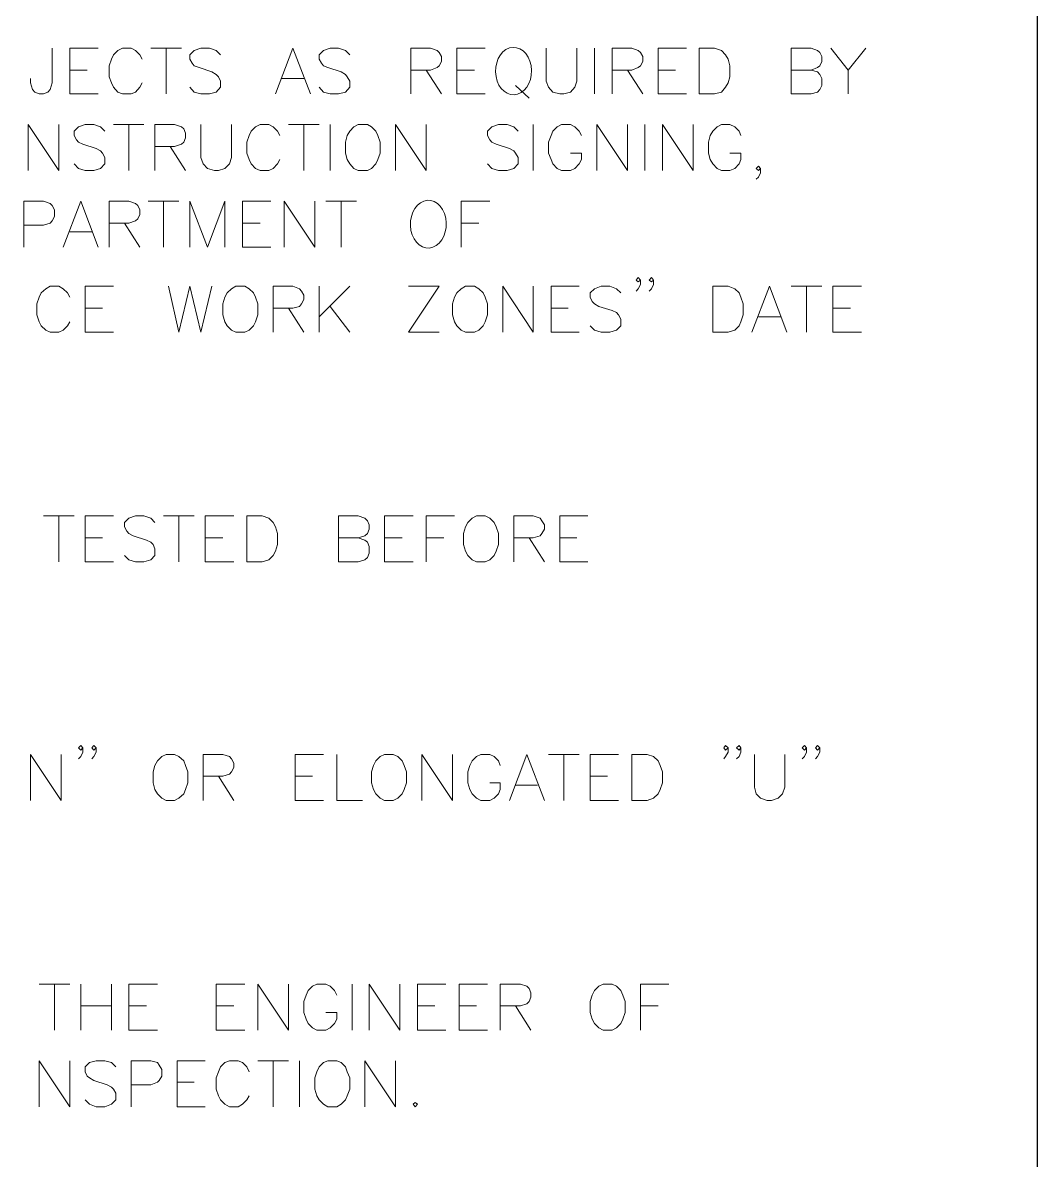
# Model space of a CAD drawing. Header units: millimetres. Extents: x -419 to 20046, y -14642 to 2638.
# Drawn here: x 3715.66 to 3717.427, y 919.728 to 921.709 of the extents above; entities that cross this region are included whole.
import ezdxf

# ---------------------------------------------------------------- set-up
doc = ezdxf.new("R2010")
doc.units = ezdxf.units.MM
doc.layers.add('PDF10_----TX03', color=7, linetype='Continuous')

msp = doc.modelspace()

# ---------------------------------------------------------------- linework, layer by layer
at = {"color": 1}
for points in [[(3682.9432, 934.9117), (3717.4272, 934.9117), (3717.4272, 911.9107), (3682.9432, 911.9107)], [(3717.4272, 913.7269), (3709.8049, 913.7269), (3709.8049, 927.2815), (3717.4272, 927.2815)]]:
    msp.add_lwpolyline(points, close=True, dxfattribs=at)
at = {"layer": 'PDF10_----TX03', "lineweight": 20}
for points in [[(3715.7108, 921.6652), (3715.7108, 921.6044), (3715.7075, 921.5927), (3715.7033, 921.5886), (3715.6958, 921.5852), (3715.6883, 921.5852), (3715.6808, 921.5886), (3715.6767, 921.5927), (3715.6733, 921.6044), (3715.6733, 921.6119)], [(3715.7908, 921.5852), (3715.7417, 921.5852), (3715.7417, 921.6652), (3715.7908, 921.6652)], [(3715.8675, 921.6461), (3715.8633, 921.6536), (3715.8558, 921.6611), (3715.8483, 921.6652), (3715.8333, 921.6652), (3715.825, 921.6611), (3715.8175, 921.6536), (3715.8142, 921.6461), (3715.81, 921.6344), (3715.81, 921.6152), (3715.8142, 921.6044), (3715.8175, 921.5969), (3715.825, 921.5886), (3715.8333, 921.5852), (3715.8483, 921.5852), (3715.8558, 921.5886), (3715.8633, 921.5969), (3715.8675, 921.6044)], [(3715.8825, 921.6652), (3715.9359, 921.6652)], [(3715.9092, 921.6652), (3715.9092, 921.5852)], [(3716.0042, 921.6536), (3715.9967, 921.6611), (3715.985, 921.6652), (3715.97, 921.6652), (3715.9584, 921.6611), (3715.9509, 921.6536), (3715.9509, 921.6461), (3715.955, 921.6386), (3715.9584, 921.6344), (3715.9667, 921.6311), (3715.9892, 921.6236), (3715.9967, 921.6194), (3716.0009, 921.6152), (3716.0042, 921.6077), (3716.0042, 921.5969), (3715.9967, 921.5886), (3715.985, 921.5852), (3715.97, 921.5852), (3715.9584, 921.5886), (3715.9509, 921.5969)], [(3716.1, 921.5852), (3716.13, 921.6652), (3716.1609, 921.5852)], [(3716.2292, 921.6536), (3716.2217, 921.6611), (3716.21, 921.6652), (3716.195, 921.6652), (3716.1834, 921.6611), (3716.1759, 921.6536), (3716.1759, 921.6461), (3716.18, 921.6386), (3716.1834, 921.6344), (3716.1909, 921.6311), (3716.2142, 921.6236), (3716.2217, 921.6194), (3716.225, 921.6152), (3716.2292, 921.6077), (3716.2292, 921.5969), (3716.2217, 921.5886), (3716.21, 921.5852), (3716.195, 921.5852), (3716.1834, 921.5886), (3716.1759, 921.5969)], [(3716.3359, 921.5852), (3716.3359, 921.6652), (3716.3701, 921.6652), (3716.3817, 921.6611), (3716.3851, 921.6577), (3716.3892, 921.6502), (3716.3892, 921.6419), (3716.3851, 921.6344), (3716.3817, 921.6311), (3716.3701, 921.6269), (3716.3359, 921.6269)], [(3716.4651, 921.5852), (3716.4159, 921.5852), (3716.4159, 921.6652), (3716.4651, 921.6652)], [(3716.5717, 921.6652), (3716.5717, 921.6077), (3716.5759, 921.5969), (3716.5834, 921.5886), (3716.5951, 921.5852), (3716.6026, 921.5852), (3716.6142, 921.5886), (3716.6217, 921.5969), (3716.6251, 921.6077), (3716.6251, 921.6652)], [(3716.6559, 921.6652), (3716.6559, 921.5852)], [(3716.6867, 921.5852), (3716.6867, 921.6652), (3716.7209, 921.6652), (3716.7317, 921.6611), (3716.7359, 921.6577), (3716.7401, 921.6502), (3716.7401, 921.6419), (3716.7359, 921.6344), (3716.7317, 921.6311), (3716.7209, 921.6269), (3716.6867, 921.6269)], [(3716.8159, 921.5852), (3716.7668, 921.5852), (3716.7668, 921.6652), (3716.8159, 921.6652)], [(3717.0334, 921.6269), (3717.0443, 921.6236), (3717.0484, 921.6194), (3717.0518, 921.6119), (3717.0518, 921.6002), (3717.0484, 921.5927), (3717.0443, 921.5886), (3717.0334, 921.5852), (3716.9984, 921.5852), (3716.9984, 921.6652), (3717.0334, 921.6652), (3717.0443, 921.6611), (3717.0484, 921.6577), (3717.0518, 921.6502), (3717.0518, 921.6419), (3717.0484, 921.6344), (3717.0443, 921.6311), (3717.0334, 921.6269), (3716.9984, 921.6269)], [(3717.0676, 921.6652), (3717.0976, 921.6269), (3717.0976, 921.5852)], [(3717.1284, 921.6652), (3717.0976, 921.6269)], [(3715.7417, 921.6269), (3715.7717, 921.6269)], [(3716.3626, 921.6269), (3716.3892, 921.5852)], [(3716.4159, 921.6269), (3716.4467, 921.6269)], [(3716.7134, 921.6269), (3716.7401, 921.5852)], [(3716.7668, 921.6269), (3716.7968, 921.6269)], [(3716.1109, 921.6119), (3716.1492, 921.6119)], [(3716.5184, 921.6002), (3716.5417, 921.5777)], [(3715.6692, 921.4519), (3715.6692, 921.5319), (3715.7225, 921.4519), (3715.7225, 921.5319)], [(3715.8025, 921.5202), (3715.795, 921.5277), (3715.7833, 921.5319), (3715.7683, 921.5319), (3715.7567, 921.5277), (3715.7492, 921.5202), (3715.7492, 921.5127), (3715.7533, 921.5052), (3715.7567, 921.501), (3715.7642, 921.4977), (3715.7875, 921.4902), (3715.795, 921.486), (3715.7983, 921.4819), (3715.8025, 921.4744), (3715.8025, 921.4635), (3715.795, 921.4552), (3715.7833, 921.4519), (3715.7683, 921.4519), (3715.7567, 921.4552), (3715.7492, 921.4635)], [(3715.8175, 921.5319), (3715.8708, 921.5319)], [(3715.8442, 921.5319), (3715.8442, 921.4519)], [(3715.89, 921.4519), (3715.89, 921.5319), (3715.9242, 921.5319), (3715.9359, 921.5277), (3715.94, 921.5244), (3715.9434, 921.5169), (3715.9434, 921.5085), (3715.94, 921.501), (3715.9359, 921.4977), (3715.9242, 921.4935), (3715.89, 921.4935)], [(3715.97, 921.5319), (3715.97, 921.4744), (3715.9742, 921.4635), (3715.9817, 921.4552), (3715.9934, 921.4519), (3716.0009, 921.4519), (3716.0117, 921.4552), (3716.02, 921.4635), (3716.0234, 921.4744), (3716.0234, 921.5319)], [(3716.1075, 921.5127), (3716.1034, 921.5202), (3716.0959, 921.5277), (3716.0884, 921.5319), (3716.0734, 921.5319), (3716.065, 921.5277), (3716.0575, 921.5202), (3716.0542, 921.5127), (3716.05, 921.501), (3716.05, 921.4819), (3716.0542, 921.471), (3716.0575, 921.4635), (3716.065, 921.4552), (3716.0734, 921.4519), (3716.0884, 921.4519), (3716.0959, 921.4552), (3716.1034, 921.4635), (3716.1075, 921.471)], [(3716.1225, 921.5319), (3716.1759, 921.5319)], [(3716.1492, 921.5319), (3716.1492, 921.4519)], [(3716.195, 921.5319), (3716.195, 921.4519)], [(3716.3092, 921.4519), (3716.3092, 921.5319), (3716.3626, 921.4519), (3716.3626, 921.5319)], [(3716.5226, 921.5202), (3716.5151, 921.5277), (3716.5034, 921.5319), (3716.4884, 921.5319), (3716.4767, 921.5277), (3716.4692, 921.5202), (3716.4692, 921.5127), (3716.4734, 921.5052), (3716.4767, 921.501), (3716.4842, 921.4977), (3716.5076, 921.4902), (3716.5151, 921.486), (3716.5184, 921.4819), (3716.5226, 921.4744), (3716.5226, 921.4635), (3716.5151, 921.4552), (3716.5034, 921.4519), (3716.4884, 921.4519), (3716.4767, 921.4552), (3716.4692, 921.4635)], [(3716.5492, 921.5319), (3716.5492, 921.4519)], [(3716.6334, 921.5127), (3716.6292, 921.5202), (3716.6217, 921.5277), (3716.6142, 921.5319), (3716.5984, 921.5319), (3716.5909, 921.5277), (3716.5834, 921.5202), (3716.5801, 921.5127), (3716.5759, 921.501), (3716.5759, 921.4819), (3716.5801, 921.471), (3716.5834, 921.4635), (3716.5909, 921.4552), (3716.5984, 921.4519), (3716.6142, 921.4519), (3716.6217, 921.4552), (3716.6292, 921.4635), (3716.6334, 921.471), (3716.6334, 921.4819), (3716.6142, 921.4819)], [(3716.6601, 921.4519), (3716.6601, 921.5319), (3716.7134, 921.4519), (3716.7134, 921.5319)], [(3716.7434, 921.5319), (3716.7434, 921.4519)], [(3716.7743, 921.4519), (3716.7743, 921.5319), (3716.8276, 921.4519), (3716.8276, 921.5319)], [(3716.9109, 921.5127), (3716.9076, 921.5202), (3716.9001, 921.5277), (3716.8918, 921.5319), (3716.8768, 921.5319), (3716.8693, 921.5277), (3716.8618, 921.5202), (3716.8576, 921.5127), (3716.8543, 921.501), (3716.8543, 921.4819), (3716.8576, 921.471), (3716.8618, 921.4635), (3716.8693, 921.4552), (3716.8768, 921.4519), (3716.8918, 921.4519), (3716.9001, 921.4552), (3716.9076, 921.4635), (3716.9109, 921.471), (3716.9109, 921.4819), (3716.8918, 921.4819)], [(3715.9167, 921.4935), (3715.9434, 921.4519)], [(3716.9451, 921.4552), (3716.9418, 921.4519), (3716.9376, 921.4552), (3716.9418, 921.4594), (3716.9451, 921.4552), (3716.9451, 921.4477), (3716.9418, 921.4402), (3716.9376, 921.4369)], [(3715.6617, 921.3185), (3715.6617, 921.3985), (3715.6958, 921.3985), (3715.7075, 921.3944), (3715.7108, 921.391), (3715.715, 921.3835), (3715.715, 921.3719), (3715.7108, 921.3644), (3715.7075, 921.3602), (3715.6958, 921.3569), (3715.6617, 921.3569)], [(3715.73, 921.3185), (3715.7608, 921.3985), (3715.7908, 921.3185)], [(3715.81, 921.3185), (3715.81, 921.3985), (3715.8442, 921.3985), (3715.8558, 921.3944), (3715.86, 921.391), (3715.8633, 921.3835), (3715.8633, 921.3752), (3715.86, 921.3677), (3715.8558, 921.3644), (3715.8442, 921.3602), (3715.81, 921.3602)], [(3715.8783, 921.3985), (3715.9317, 921.3985)], [(3715.905, 921.3985), (3715.905, 921.3185)], [(3715.9509, 921.3185), (3715.9509, 921.3985), (3715.9817, 921.3185), (3716.0117, 921.3985), (3716.0117, 921.3185)], [(3716.0917, 921.3185), (3716.0425, 921.3185), (3716.0425, 921.3985), (3716.0917, 921.3985)], [(3716.115, 921.3185), (3716.115, 921.3985), (3716.1684, 921.3185), (3716.1684, 921.3985)], [(3716.1875, 921.3985), (3716.2409, 921.3985)], [(3716.2142, 921.3985), (3716.2142, 921.3185)], [(3716.4234, 921.3185), (3716.4234, 921.3985), (3716.4734, 921.3985)], [(3715.7417, 921.3452), (3715.78, 921.3452)], [(3715.8367, 921.3602), (3715.8633, 921.3185)], [(3716.0425, 921.3602), (3716.0734, 921.3602)], [(3716.4234, 921.3602), (3716.4542, 921.3602)], [(3716.7359, 921.261), (3716.7317, 921.2577), (3716.7284, 921.261), (3716.7317, 921.2652), (3716.7359, 921.261), (3716.7359, 921.2535), (3716.7317, 921.246), (3716.7284, 921.2419)], [(3716.7584, 921.261), (3716.7551, 921.2577), (3716.7509, 921.261), (3716.7551, 921.2652), (3716.7584, 921.261), (3716.7584, 921.2535), (3716.7551, 921.246), (3716.7509, 921.2419)], [(3715.7417, 921.231), (3715.7375, 921.2385), (3715.73, 921.246), (3715.7225, 921.2502), (3715.7075, 921.2502), (3715.7, 921.246), (3715.6917, 921.2385), (3715.6883, 921.231), (3715.6842, 921.2194), (3715.6842, 921.2002), (3715.6883, 921.1885), (3715.6917, 921.181), (3715.7, 921.1735), (3715.7075, 921.1702), (3715.7225, 921.1702), (3715.73, 921.1735), (3715.7375, 921.181), (3715.7417, 921.1885)], [(3715.8175, 921.1702), (3715.7683, 921.1702), (3715.7683, 921.2502), (3715.8175, 921.2502)], [(3715.9133, 921.2502), (3715.9317, 921.1702), (3715.9509, 921.2502), (3715.97, 921.1702), (3715.9892, 921.2502)], [(3716.0959, 921.1702), (3716.0959, 921.2502), (3716.13, 921.2502), (3716.1417, 921.246), (3716.145, 921.2419), (3716.1492, 921.2344), (3716.1492, 921.2269), (3716.145, 921.2194), (3716.1417, 921.2152), (3716.13, 921.2119), (3716.0959, 921.2119)], [(3716.1759, 921.2502), (3716.1759, 921.1702)], [(3716.2292, 921.2502), (3716.1759, 921.1969)], [(3716.3851, 921.1702), (3716.3317, 921.1702), (3716.3851, 921.2502), (3716.3317, 921.2502)], [(3716.4959, 921.1702), (3716.4959, 921.2502), (3716.5492, 921.1702), (3716.5492, 921.2502)], [(3716.6292, 921.1702), (3716.5801, 921.1702), (3716.5801, 921.2502), (3716.6292, 921.2502)], [(3716.7017, 921.2385), (3716.6942, 921.246), (3716.6826, 921.2502), (3716.6676, 921.2502), (3716.6559, 921.246), (3716.6484, 921.2385), (3716.6484, 921.231), (3716.6517, 921.2235), (3716.6559, 921.2194), (3716.6634, 921.2152), (3716.6867, 921.2077), (3716.6942, 921.2044), (3716.6976, 921.2002), (3716.7017, 921.1927), (3716.7017, 921.181), (3716.6942, 921.1735), (3716.6826, 921.1702), (3716.6676, 921.1702), (3716.6559, 921.1735), (3716.6484, 921.181)], [(3716.9301, 921.1702), (3716.9609, 921.2502), (3716.9909, 921.1702)], [(3716.9984, 921.2502), (3717.0518, 921.2502)], [(3717.0251, 921.2502), (3717.0251, 921.1702)], [(3717.1209, 921.1702), (3717.0709, 921.1702), (3717.0709, 921.2502), (3717.1209, 921.2502)], [(3715.7683, 921.2119), (3715.7983, 921.2119)], [(3716.1225, 921.2119), (3716.1492, 921.1702)], [(3716.195, 921.2152), (3716.2292, 921.1702)], [(3716.5801, 921.2119), (3716.6101, 921.2119)], [(3717.0709, 921.2119), (3717.1018, 921.2119)], [(3716.9418, 921.1969), (3716.9801, 921.1969)], [(3715.6958, 920.8502), (3715.7492, 920.8502)], [(3715.7225, 920.8502), (3715.7225, 920.7702)], [(3715.8175, 920.7702), (3715.7683, 920.7702), (3715.7683, 920.8502), (3715.8175, 920.8502)], [(3715.89, 920.8385), (3715.8825, 920.846), (3715.8708, 920.8502), (3715.8558, 920.8502), (3715.8442, 920.846), (3715.8367, 920.8385), (3715.8367, 920.831), (3715.8408, 920.8235), (3715.8442, 920.8193), (3715.8517, 920.8152), (3715.875, 920.8077), (3715.8825, 920.8043), (3715.8867, 920.8002), (3715.89, 920.7927), (3715.89, 920.781), (3715.8825, 920.7735), (3715.8708, 920.7702), (3715.8558, 920.7702), (3715.8442, 920.7735), (3715.8367, 920.781)], [(3715.905, 920.8502), (3715.9584, 920.8502)], [(3715.9317, 920.8502), (3715.9317, 920.7702)], [(3716.0275, 920.7702), (3715.9775, 920.7702), (3715.9775, 920.8502), (3716.0275, 920.8502)], [(3716.2442, 920.8118), (3716.2559, 920.8077), (3716.26, 920.8043), (3716.2634, 920.7968), (3716.2634, 920.7852), (3716.26, 920.7777), (3716.2559, 920.7735), (3716.2442, 920.7702), (3716.21, 920.7702), (3716.21, 920.8502), (3716.2442, 920.8502), (3716.2559, 920.846), (3716.26, 920.8418), (3716.2634, 920.8343), (3716.2634, 920.8268), (3716.26, 920.8193), (3716.2559, 920.8152), (3716.2442, 920.8118), (3716.21, 920.8118)], [(3716.3401, 920.7702), (3716.29, 920.7702), (3716.29, 920.8502), (3716.3401, 920.8502)], [(3716.3626, 920.7702), (3716.3626, 920.8502), (3716.4117, 920.8502)], [(3716.5151, 920.7702), (3716.5151, 920.8502), (3716.5492, 920.8502), (3716.5609, 920.846), (3716.5642, 920.8418), (3716.5684, 920.8343), (3716.5684, 920.8268), (3716.5642, 920.8193), (3716.5609, 920.8152), (3716.5492, 920.8118), (3716.5151, 920.8118)], [(3716.6442, 920.7702), (3716.5951, 920.7702), (3716.5951, 920.8502), (3716.6442, 920.8502)], [(3715.7683, 920.8118), (3715.7983, 920.8118)], [(3715.9775, 920.8118), (3716.0084, 920.8118)], [(3716.29, 920.8118), (3716.3209, 920.8118)], [(3716.3626, 920.8118), (3716.3934, 920.8118)], [(3716.5417, 920.8118), (3716.5684, 920.7702)], [(3716.5951, 920.8118), (3716.6251, 920.8118)], [(3715.6733, 920.3543), (3715.6733, 920.4343), (3715.7267, 920.3543), (3715.7267, 920.4343)], [(3715.7642, 920.446), (3715.7608, 920.4418), (3715.7567, 920.446), (3715.7608, 920.4501), (3715.7642, 920.446), (3715.7642, 920.4385), (3715.7608, 920.431), (3715.7567, 920.4268)], [(3715.7875, 920.446), (3715.7833, 920.4418), (3715.78, 920.446), (3715.7833, 920.4501), (3715.7875, 920.446), (3715.7875, 920.4385), (3715.7833, 920.431), (3715.78, 920.4268)], [(3715.9742, 920.3543), (3715.9742, 920.4343), (3716.0084, 920.4343), (3716.02, 920.431), (3716.0234, 920.4268), (3716.0275, 920.4193), (3716.0275, 920.4118), (3716.0234, 920.4043), (3716.02, 920.4001), (3716.0084, 920.3968), (3715.9742, 920.3968)], [(3716.1834, 920.3543), (3716.1342, 920.3543), (3716.1342, 920.4343), (3716.1834, 920.4343)], [(3716.2067, 920.4343), (3716.2067, 920.3543), (3716.2517, 920.3543)], [(3716.3551, 920.3543), (3716.3551, 920.4343), (3716.4084, 920.3543), (3716.4084, 920.4343)], [(3716.4917, 920.4151), (3716.4884, 920.4235), (3716.4809, 920.431), (3716.4734, 920.4343), (3716.4576, 920.4343), (3716.4501, 920.431), (3716.4426, 920.4235), (3716.4384, 920.4151), (3716.4351, 920.4043), (3716.4351, 920.3851), (3716.4384, 920.3735), (3716.4426, 920.366), (3716.4501, 920.3585), (3716.4576, 920.3543), (3716.4734, 920.3543), (3716.4809, 920.3585), (3716.4884, 920.366), (3716.4917, 920.3735), (3716.4917, 920.3851), (3716.4734, 920.3851)], [(3716.5076, 920.3543), (3716.5376, 920.4343), (3716.5684, 920.3543)], [(3716.5759, 920.4343), (3716.6292, 920.4343)], [(3716.6026, 920.4343), (3716.6026, 920.3543)], [(3716.6976, 920.3543), (3716.6484, 920.3543), (3716.6484, 920.4343), (3716.6976, 920.4343)], [(3716.8884, 920.446), (3716.8843, 920.4418), (3716.8809, 920.446), (3716.8843, 920.4501), (3716.8884, 920.446), (3716.8884, 920.4385), (3716.8843, 920.431), (3716.8809, 920.4268)], [(3716.9109, 920.446), (3716.9076, 920.4418), (3716.9034, 920.446), (3716.9076, 920.4501), (3716.9109, 920.446), (3716.9109, 920.4385), (3716.9076, 920.431), (3716.9034, 920.4268)], [(3716.9343, 920.4343), (3716.9343, 920.3776), (3716.9376, 920.366), (3716.9451, 920.3585), (3716.9568, 920.3543), (3716.9643, 920.3543), (3716.9759, 920.3585), (3716.9834, 920.366), (3716.9876, 920.3776), (3716.9876, 920.4343)], [(3717.0251, 920.446), (3717.0218, 920.4418), (3717.0176, 920.446), (3717.0218, 920.4501), (3717.0251, 920.446), (3717.0251, 920.4385), (3717.0218, 920.431), (3717.0176, 920.4268)], [(3717.0484, 920.446), (3717.0443, 920.4418), (3717.0409, 920.446), (3717.0443, 920.4501), (3717.0484, 920.446), (3717.0484, 920.4385), (3717.0443, 920.431), (3717.0409, 920.4268)], [(3716.0009, 920.3968), (3716.0275, 920.3543)], [(3716.1342, 920.3968), (3716.1642, 920.3968)], [(3716.6484, 920.3968), (3716.6784, 920.3968)], [(3716.5184, 920.381), (3716.5567, 920.381)], [(3715.6883, 920.0343), (3715.7417, 920.0343)], [(3715.715, 920.0343), (3715.715, 919.9543)], [(3715.7608, 920.0343), (3715.7608, 919.9543)], [(3715.8142, 920.0343), (3715.8142, 919.9543)], [(3715.8942, 919.9543), (3715.8442, 919.9543), (3715.8442, 920.0343), (3715.8942, 920.0343)], [(3716.0467, 919.9543), (3715.9967, 919.9543), (3715.9967, 920.0343), (3716.0467, 920.0343)], [(3716.0692, 919.9543), (3716.0692, 920.0343), (3716.1225, 919.9543), (3716.1225, 920.0343)], [(3716.2067, 920.0151), (3716.2025, 920.0234), (3716.195, 920.0309), (3716.1875, 920.0343), (3716.1717, 920.0343), (3716.1642, 920.0309), (3716.1567, 920.0234), (3716.1534, 920.0151), (3716.1492, 920.0043), (3716.1492, 919.9851), (3716.1534, 919.9734), (3716.1567, 919.9659), (3716.1642, 919.9584), (3716.1717, 919.9543), (3716.1875, 919.9543), (3716.195, 919.9584), (3716.2025, 919.9659), (3716.2067, 919.9734), (3716.2067, 919.9851), (3716.1875, 919.9851)], [(3716.2334, 920.0343), (3716.2334, 919.9543)], [(3716.2634, 919.9543), (3716.2634, 920.0343), (3716.3167, 919.9543), (3716.3167, 920.0343)], [(3716.3967, 919.9543), (3716.3476, 919.9543), (3716.3476, 920.0343), (3716.3967, 920.0343)], [(3716.4692, 919.9543), (3716.4201, 919.9543), (3716.4201, 920.0343), (3716.4692, 920.0343)], [(3716.4917, 919.9543), (3716.4917, 920.0343), (3716.5267, 920.0343), (3716.5376, 920.0309), (3716.5417, 920.0268), (3716.5451, 920.0193), (3716.5451, 920.0118), (3716.5417, 920.0043), (3716.5376, 920.0001), (3716.5267, 919.9968), (3716.4917, 919.9968)], [(3716.7359, 919.9543), (3716.7359, 920.0343), (3716.7851, 920.0343)], [(3715.7608, 919.9968), (3715.8142, 919.9968)], [(3715.8442, 919.9968), (3715.875, 919.9968)], [(3715.9967, 919.9968), (3716.0275, 919.9968)], [(3716.3476, 919.9968), (3716.3776, 919.9968)], [(3716.4201, 919.9968), (3716.4501, 919.9968)], [(3716.5184, 919.9968), (3716.5451, 919.9543)], [(3716.7359, 919.9968), (3716.7668, 919.9968)], [(3715.6883, 919.8209), (3715.6883, 919.9009), (3715.7417, 919.8209), (3715.7417, 919.9009)], [(3715.8217, 919.8901), (3715.8142, 919.8976), (3715.8025, 919.9009), (3715.7875, 919.9009), (3715.7758, 919.8976), (3715.7683, 919.8901), (3715.7683, 919.8817), (3715.7717, 919.8742), (3715.7758, 919.8709), (3715.7833, 919.8667), (3715.8067, 919.8592), (3715.8142, 919.8551), (3715.8175, 919.8517), (3715.8217, 919.8442), (3715.8217, 919.8326), (3715.8142, 919.8251), (3715.8025, 919.8209), (3715.7875, 919.8209), (3715.7758, 919.8251), (3715.7683, 919.8326)], [(3715.8483, 919.8209), (3715.8483, 919.9009), (3715.8825, 919.9009), (3715.8942, 919.8976), (3715.8975, 919.8934), (3715.9017, 919.8859), (3715.9017, 919.8742), (3715.8975, 919.8667), (3715.8942, 919.8634), (3715.8825, 919.8592), (3715.8483, 919.8592)], [(3715.9775, 919.8209), (3715.9284, 919.8209), (3715.9284, 919.9009), (3715.9775, 919.9009)], [(3716.0542, 919.8817), (3716.05, 919.8901), (3716.0425, 919.8976), (3716.035, 919.9009), (3716.02, 919.9009), (3716.0117, 919.8976), (3716.0042, 919.8901), (3716.0009, 919.8817), (3715.9967, 919.8709), (3715.9967, 919.8517), (3716.0009, 919.8401), (3716.0042, 919.8326), (3716.0117, 919.8251), (3716.02, 919.8209), (3716.035, 919.8209), (3716.0425, 919.8251), (3716.05, 919.8326), (3716.0542, 919.8401)], [(3716.0692, 919.9009), (3716.1225, 919.9009)], [(3716.0959, 919.9009), (3716.0959, 919.8209)], [(3716.1417, 919.9009), (3716.1417, 919.8209)], [(3716.2559, 919.8209), (3716.2559, 919.9009), (3716.3092, 919.8209), (3716.3092, 919.9009)], [(3715.9284, 919.8634), (3715.9584, 919.8634)]]:
    msp.add_lwpolyline(points, dxfattribs=at)
for points in [[(3716.8384, 921.5852), (3716.8384, 921.6652), (3716.8651, 921.6652), (3716.8768, 921.6611), (3716.8843, 921.6536), (3716.8884, 921.6461), (3716.8918, 921.6344), (3716.8918, 921.6152), (3716.8884, 921.6044), (3716.8843, 921.5969), (3716.8768, 921.5886), (3716.8651, 921.5852)], [(3716.2442, 921.5319), (3716.2367, 921.5277), (3716.2292, 921.5202), (3716.225, 921.5127), (3716.2217, 921.501), (3716.2217, 921.4819), (3716.225, 921.471), (3716.2292, 921.4635), (3716.2367, 921.4552), (3716.2442, 921.4519), (3716.26, 921.4519), (3716.2675, 921.4552), (3716.275, 921.4635), (3716.2784, 921.471), (3716.2825, 921.4819), (3716.2825, 921.501), (3716.2784, 921.5127), (3716.275, 921.5202), (3716.2675, 921.5277), (3716.26, 921.5319)], [(3716.0309, 921.2502), (3716.0234, 921.246), (3716.0159, 921.2385), (3716.0117, 921.231), (3716.0084, 921.2194), (3716.0084, 921.2002), (3716.0117, 921.1885), (3716.0159, 921.181), (3716.0234, 921.1735), (3716.0309, 921.1702), (3716.0467, 921.1702), (3716.0542, 921.1735), (3716.0617, 921.181), (3716.065, 921.1885), (3716.0692, 921.2002), (3716.0692, 921.2194), (3716.065, 921.231), (3716.0617, 921.2385), (3716.0542, 921.246), (3716.0467, 921.2502)], [(3716.4309, 921.2502), (3716.4234, 921.246), (3716.4159, 921.2385), (3716.4117, 921.231), (3716.4084, 921.2194), (3716.4084, 921.2002), (3716.4117, 921.1885), (3716.4159, 921.181), (3716.4234, 921.1735), (3716.4309, 921.1702), (3716.4467, 921.1702), (3716.4542, 921.1735), (3716.4617, 921.181), (3716.4651, 921.1885), (3716.4692, 921.2002), (3716.4692, 921.2194), (3716.4651, 921.231), (3716.4617, 921.2385), (3716.4542, 921.246), (3716.4467, 921.2502)], [(3716.8618, 921.1702), (3716.8618, 921.2502), (3716.8884, 921.2502), (3716.9001, 921.246), (3716.9076, 921.2385), (3716.9109, 921.231), (3716.9151, 921.2194), (3716.9151, 921.2002), (3716.9109, 921.1885), (3716.9076, 921.181), (3716.9001, 921.1735), (3716.8884, 921.1702)], [(3716.05, 920.7702), (3716.05, 920.8502), (3716.0767, 920.8502), (3716.0884, 920.846), (3716.0959, 920.8385), (3716.1, 920.831), (3716.1034, 920.8193), (3716.1034, 920.8002), (3716.1, 920.7885), (3716.0959, 920.781), (3716.0884, 920.7735), (3716.0767, 920.7702)], [(3716.4501, 920.8502), (3716.4426, 920.846), (3716.4351, 920.8385), (3716.4309, 920.831), (3716.4276, 920.8193), (3716.4276, 920.8002), (3716.4309, 920.7885), (3716.4351, 920.781), (3716.4426, 920.7735), (3716.4501, 920.7702), (3716.4651, 920.7702), (3716.4734, 920.7735), (3716.4809, 920.781), (3716.4842, 920.7885), (3716.4884, 920.8002), (3716.4884, 920.8193), (3716.4842, 920.831), (3716.4809, 920.8385), (3716.4734, 920.846), (3716.4651, 920.8502)], [(3715.9092, 920.4343), (3715.9017, 920.431), (3715.8942, 920.4235), (3715.89, 920.4151), (3715.8867, 920.4043), (3715.8867, 920.3851), (3715.89, 920.3735), (3715.8942, 920.366), (3715.9017, 920.3585), (3715.9092, 920.3543), (3715.9242, 920.3543), (3715.9317, 920.3585), (3715.94, 920.366), (3715.9434, 920.3735), (3715.9475, 920.3851), (3715.9475, 920.4043), (3715.9434, 920.4151), (3715.94, 920.4235), (3715.9317, 920.431), (3715.9242, 920.4343)], [(3716.29, 920.4343), (3716.2825, 920.431), (3716.275, 920.4235), (3716.2709, 920.4151), (3716.2675, 920.4043), (3716.2675, 920.3851), (3716.2709, 920.3735), (3716.275, 920.366), (3716.2825, 920.3585), (3716.29, 920.3543), (3716.305, 920.3543), (3716.3134, 920.3585), (3716.3209, 920.366), (3716.3242, 920.3735), (3716.3284, 920.3851), (3716.3284, 920.4043), (3716.3242, 920.4151), (3716.3209, 920.4235), (3716.3134, 920.431), (3716.305, 920.4343)], [(3716.7209, 920.3543), (3716.7209, 920.4343), (3716.7476, 920.4343), (3716.7584, 920.431), (3716.7668, 920.4235), (3716.7701, 920.4151), (3716.7743, 920.4043), (3716.7743, 920.3851), (3716.7701, 920.3735), (3716.7668, 920.366), (3716.7584, 920.3585), (3716.7476, 920.3543)], [(3716.6709, 920.0343), (3716.6634, 920.0309), (3716.6559, 920.0234), (3716.6517, 920.0151), (3716.6484, 920.0043), (3716.6484, 919.9851), (3716.6517, 919.9734), (3716.6559, 919.9659), (3716.6634, 919.9584), (3716.6709, 919.9543), (3716.6867, 919.9543), (3716.6942, 919.9584), (3716.7017, 919.9659), (3716.7051, 919.9734), (3716.7092, 919.9851), (3716.7092, 920.0043), (3716.7051, 920.0151), (3716.7017, 920.0234), (3716.6942, 920.0309), (3716.6867, 920.0343)], [(3716.1909, 919.9009), (3716.1834, 919.8976), (3716.1759, 919.8901), (3716.1717, 919.8817), (3716.1684, 919.8709), (3716.1684, 919.8517), (3716.1717, 919.8401), (3716.1759, 919.8326), (3716.1834, 919.8251), (3716.1909, 919.8209), (3716.2067, 919.8209), (3716.2142, 919.8251), (3716.2217, 919.8326), (3716.225, 919.8401), (3716.2292, 919.8517), (3716.2292, 919.8709), (3716.225, 919.8817), (3716.2217, 919.8901), (3716.2142, 919.8976), (3716.2067, 919.9009)], [(3716.3434, 919.8284), (3716.3401, 919.8251), (3716.3434, 919.8209), (3716.3476, 919.8251)]]:
    msp.add_lwpolyline(points, close=True, dxfattribs=at)
for centre, major_axis, ratio, start_param, end_param in [((3716.5147, 921.6251), (0.0002, 0.0413), 0.758932, 0.235965, 6.51915), ((3716.3663, 921.3583), (0.0006, 0.0417), 0.750122, 0.273346, 6.556531)]:
    msp.add_ellipse(centre, major_axis=major_axis, ratio=ratio, start_param=start_param, end_param=end_param, dxfattribs=at)

doc.saveas('drawing.dxf')
